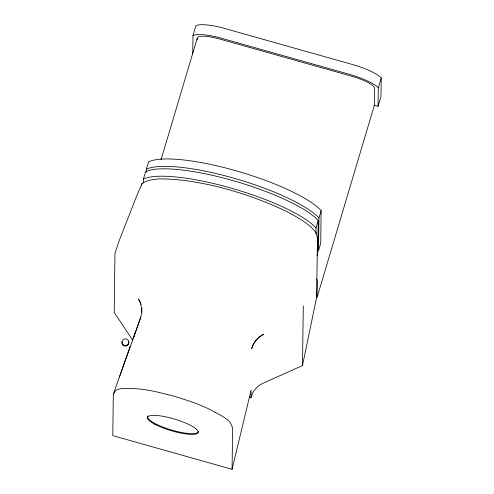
<?xml version="1.0" encoding="UTF-8"?>
<svg xmlns="http://www.w3.org/2000/svg" width="494" height="494" viewBox="0 0 494 494"><rect width="100%" height="100%" fill="white"/><g stroke="black" fill="none" stroke-linecap="round" stroke-linejoin="round"><path stroke-width="0.74" d="M303.31 305.934L302.476 365.572L263.024 383.251A21.668 21.057 0.8 0 0 251.014 397.565L249.532 397.145M140.389 302.569L138.518 298.907L140.5 303.236L141.562 307.855L141.661 312.591L140.796 317.253L113.336 394.051L112.768 435.64L232.075 469.3L251.113 390.124L251.014 397.565M143.34 182.971L143.396 179.161L145.6 171.764A93.971 21.458 16.6 0 1 232.124 180.372A93.971 21.458 16.6 0 1 318.216 220.46L317.766 253.224L316.963 255.917M146.292 172.344L146.335 169.3L148.54 161.902A93.971 21.458 16.6 0 1 235.064 170.51A93.971 21.458 16.6 0 1 321.156 210.598L320.705 243.363L318.5 250.761L318.951 217.996L321.156 210.598M192.734 54.019L192.987 35.549L195.927 25.682A31.795 7.262 16.6 0 1 222.979 27.985L354.328 65.035A31.795 7.262 16.6 0 1 381.232 77.959L380.979 96.429L378.04 106.296L374.372 105.259L374.606 88.358A23.786 5.434 16.6 0 0 351.833 76.286L220.139 39.131A23.786 5.434 16.6 0 0 197.217 38.316L160.97 159.902M197.192 39.853L197.217 38.316M232.075 469.3L232.643 427.711L231.322 425.044A46.862 10.701 16.6 0 0 215.162 412.367M315.925 233.952L316.012 227.858L318.216 220.46M378.04 106.296L378.293 87.821L381.232 77.959M302.476 365.572L316.605 297.462L317.451 240.393L317.414 237.929L316.098 232.643C308.528 222.843 297.116 217.28 286.508 211.438C261.635 199.564 235.422 190.499 208.493 184.626C191.888 181.242 175.049 178.556 158.055 178.933C152.442 179.643 146.774 180.156 142.031 183.54L136.733 195.883L119.06 241.01L115.102 252.842L114.923 255.472L114.238 312.467L132.781 340.335M374.372 105.259L317.037 297.586L317.272 280.685A23.786 5.434 16.6 0 0 316.512 279.011M141.315 185.793L142.031 183.54M130.113 346.553L119.381 377.138M135.27 332.672L133.114 338.742L140.796 317.253M113.336 394.051L114.725 392.156A46.862 10.701 16.6 0 1 131.108 388.661A47.202 10.775 16.6 0 1 163.841 393.662L173.196 395.904L182.545 398.936A47.202 10.775 16.6 0 1 215.162 412.367M140.704 303.18L141.025 304.508M141.84 307.824L141.871 312.597M128.73 341.959A3.433 3.341 0.8 0 1 125.328 346.09A3.433 3.341 0.8 0 1 122.098 341.823M198.397 431.311A26.429 6.033 16.6 0 1 170.714 429.761A26.429 6.033 16.6 0 1 148.027 416.01M378.293 87.821A31.795 7.262 16.6 0 0 351.388 74.903L220.04 37.847A31.795 7.262 16.6 0 0 192.987 35.549M146.335 169.3A93.971 21.458 16.6 0 1 232.859 177.908A93.971 21.458 16.6 0 1 318.951 217.996M143.396 179.161A93.971 21.458 16.6 0 1 229.92 187.769A93.971 21.458 16.6 0 1 316.012 227.858M253.336 344.04L251.687 348.536C253.632 342.398 258.029 337.241 263.697 334.222L259.504 336.698L255.991 340.026L253.336 344.04M123.624 345.059A3.433 3.341 0.8 0 0 128.835 342.274A3.433 3.341 0.8 0 0 123.747 339.279A3.433 3.341 0.8 0 0 123.624 345.059M154.789 424.229A26.429 6.033 16.6 0 0 197.297 433.405A26.429 6.033 16.6 0 0 166.311 416.973A26.429 6.033 16.6 0 0 154.789 424.229"/></g></svg>
